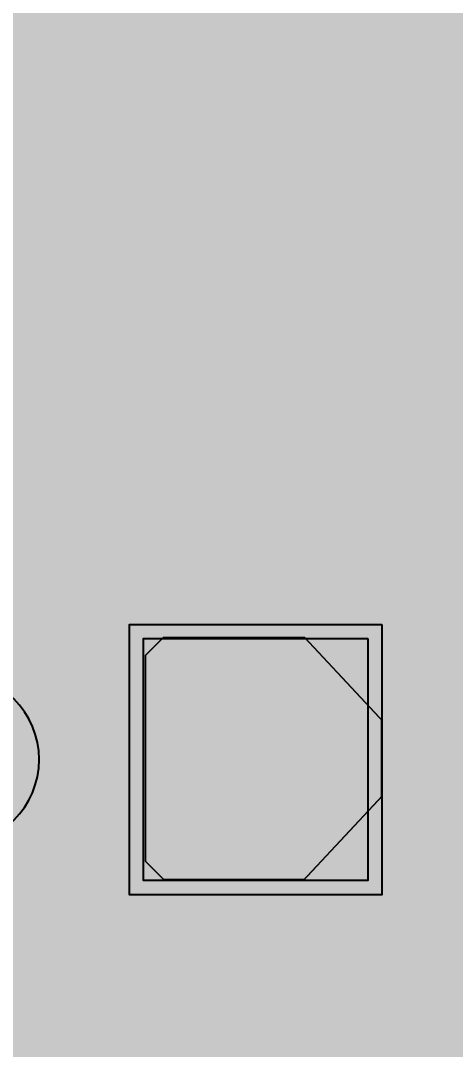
# Model space of a CAD drawing. Header units: millimetres. Extents: x -0.5 to 77.7, y -66.2 to -6.
# Drawn here: x 55.103 to 56.655, y -25.419 to -21.745 of the extents above; entities that cross this region are included whole.
import ezdxf

# ---------------------------------------------------------------- set-up
doc = ezdxf.new("R2010")
doc.units = ezdxf.units.MM
doc.header["$MEASUREMENT"] = 0
for name, color, linetype, true_color in [('Inner1', 7, 'Continuous', 0x999966), ('Multi-Layer', 7, 'Continuous', 0xc0c0c0), ('Top-Layer', 7, 'Continuous', 0xff0000), ('Top-Paste-Mask-Layer', 7, 'Continuous', 0x808080), ('Top-Silkscreen-Layer', 7, 'Continuous', 0xffcc00), ('Top-Solder-Mask-Layer', 7, 'Continuous', 0x800080)]:
    doc.layers.add(name, color=color, linetype=linetype, true_color=true_color)

msp = doc.modelspace()

# ---------------------------------------------------------------- hatches: boundary and pattern name
at = {"layer": 'Inner1'}
for points in [[(77.239, -6.4542), (77.239, -65.682), (-0.0229, -65.682), (-0.0229, -6.4542)], [(54.201, -24.384), (54.2898, -24.7156), (54.5325, -24.9583), (54.8641, -25.0472), (55.1957, -24.9583), (55.4384, -24.7156), (55.5273, -24.384), (55.4384, -24.0525), (55.1957, -23.8098), (54.8641, -23.7209), (54.5325, -23.8098), (54.2898, -24.0525)]]:
    msp.add_hatch(color=256, dxfattribs=at).paths.add_polyline_path(points)
at = {"layer": 'Top-Layer'}
msp.add_hatch(color=256, dxfattribs=at).paths.add_polyline_path([(56.3422, -23.952), (56.3422, -24.8161), (55.5422, -24.8161), (55.5422, -23.952)])
at = {"layer": 'Top-Paste-Mask-Layer'}
msp.add_hatch(color=256, dxfattribs=at).paths.add_polyline_path([(56.3905, -24.2411), (56.3905, -24.5176), (56.1163, -24.8113), (55.613, -24.8113), (55.549, -24.7473), (55.549, -24.0113), (55.613, -23.9473), (56.1163, -23.9473)])
msp.add_hatch(color=256, dxfattribs=at).paths.add_polyline_path([(56.3905, -24.2411), (56.3905, -24.5176), (56.1163, -24.8113), (55.613, -24.8113), (55.549, -24.7473), (55.549, -24.0113), (55.613, -23.9473), (56.1163, -23.9473)])
at = {"layer": 'Top-Solder-Mask-Layer'}
msp.add_hatch(color=256, dxfattribs=at).paths.add_polyline_path([(56.393, -23.9012), (56.393, -24.8669), (55.4914, -24.8669), (55.4914, -23.9012)])

# ---------------------------------------------------------------- linework, layer by layer
at = {"layer": 'Inner1', "const_width": 0.0508}
msp.add_lwpolyline([(54.201, -24.384), (54.2898, -24.7156), (54.5325, -24.9583), (54.8641, -25.0472), (55.1957, -24.9583), (55.4384, -24.7156), (55.5273, -24.384), (55.4384, -24.0525), (55.1957, -23.8098), (54.8641, -23.7209), (54.5325, -23.8098), (54.2898, -24.0525)], close=True, dxfattribs=at)
at = {"layer": 'Multi-Layer'}
msp.add_lwpolyline([(54.5591, -24.384, 1), (55.1691, -24.384, 1)], format="xyb", close=True, dxfattribs=at)
at = {"layer": 'Top-Layer'}
msp.add_lwpolyline([(56.3422, -23.952), (56.3422, -24.8161), (55.5422, -24.8161), (55.5422, -23.952)], close=True, dxfattribs=at)
at = {"layer": 'Top-Layer', "const_width": 0.7}
msp.add_lwpolyline([(56.0692, -24.384), (54.8641, -24.384)], dxfattribs=at)
at = {"layer": 'Top-Paste-Mask-Layer', "const_width": 0.00508}
msp.add_lwpolyline([(56.3905, -24.2411), (56.3905, -24.5176), (56.1163, -24.8113), (55.613, -24.8113), (55.549, -24.7473), (55.549, -24.0113), (55.613, -23.9473), (56.1163, -23.9473)], close=True, dxfattribs=at)
msp.add_lwpolyline([(56.3905, -24.2411), (56.3905, -24.5176), (56.1163, -24.8113), (55.613, -24.8113), (55.549, -24.7473), (55.549, -24.0113), (55.613, -23.9473), (56.1163, -23.9473)], close=True, dxfattribs=at)
at = {"layer": 'Top-Silkscreen-Layer'}
for points, const_width in [([(55.218, -23.8666), (55.3721, -23.7341)], 0.1524), ([(55.218, -23.8666), (55.3721, -23.7341)], 0.1524), ([(55.3701, -23.7341), (56.1321, -23.7341)], 0.152), ([(55.3701, -23.7341), (56.1321, -23.7341)], 0.152), ([(55.218, -24.8831), (55.218, -23.8666)], 0.1524), ([(55.218, -24.8831), (55.218, -23.8666)], 0.1524), ([(55.3721, -25.0354), (55.218, -24.8831)], 0.1524), ([(55.3721, -25.0354), (55.218, -24.8831)], 0.1524), ([(55.3701, -25.0341), (56.1321, -25.0341)], 0.152), ([(55.3701, -25.0341), (56.1321, -25.0341)], 0.152)]:
    msp.add_lwpolyline(points, dxfattribs=dict(at, const_width=const_width))
at = {"layer": 'Top-Solder-Mask-Layer'}
msp.add_lwpolyline([(56.393, -23.9012), (56.393, -24.8669), (55.4914, -24.8669), (55.4914, -23.9012)], close=True, dxfattribs=at)

doc.saveas('drawing.dxf')
